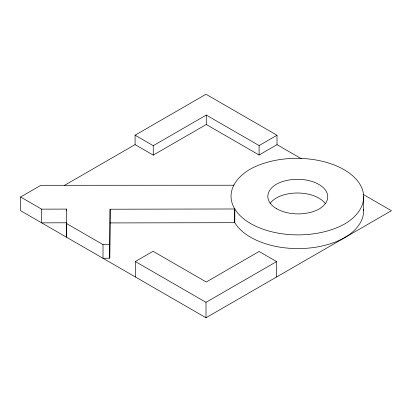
<?xml version="1.0" encoding="UTF-8"?>
<svg xmlns="http://www.w3.org/2000/svg" width="412" height="412" viewBox="0 0 412 412"><rect width="100%" height="100%" fill="white"/><g stroke="black" fill="none" stroke-linecap="round" stroke-linejoin="round"><path stroke-width="0.62" d="M66.538 223.412L66.399 237.152L66.548 209.09L41.638 209.157L20.6 197.008L20.6 210.712L206 317.75L391.4 210.712L362.987 194.304M66.399 223.453L103.005 244.584L103.005 258.283L109.746 258.19L110.107 209.219L234.794 208.982L234.794 222.681L235.365 223.598A66.945 38.651 0 0 0 346.059 236.838A66.971 38.666 0 0 0 363.616 209.27M109.746 258.19L110.107 209.219M344.623 237.714L346.059 236.838M20.6 197.008L40.87 185.302L233.82 185.235M64.282 185.488L135.079 144.617L135.079 135.198L206 94.25L277.008 135.244L277.008 144.669L301.388 158.738M135.079 135.198L153.249 145.688L206.273 115.072L259.112 145.58L277.008 135.244M135.079 144.617L153.249 155.108L206.273 124.491L259.112 155L277.008 144.669M135.316 276.941L135.316 261.527L153.068 251.279L206.278 281.999L259.117 251.495L276.591 261.579L276.591 276.993M135.316 261.527L206 302.336L276.591 261.579M103.005 244.584L109.746 244.491M66.548 222.789L41.638 222.856L41.638 209.157M110.107 222.923L234.794 222.681M363.662 196.776L363.662 210.475M259.112 145.58L259.112 155M234.387 208.982L234.387 222.686M206.273 115.072L206.273 124.491M206 302.336L206 317.75M153.249 145.688L153.249 155.108M66.548 209.09L66.548 210.336M325.259 203.543A30.282 17.484 0 0 0 276.05 198.126A30.297 17.495 0 0 0 270.045 203.538M234.006 184.87L233.419 186.033A66.945 38.651 0 0 0 234.649 208.755L235.365 209.893A66.945 38.651 0 0 0 346.059 223.139A66.971 38.666 0 0 0 343.304 169.25A66.971 38.666 0 0 0 249.919 169.337A66.945 38.651 0 0 0 234.006 184.87M276.699 208.776A30.297 17.495 0 0 0 318.878 209.152A30.282 17.484 0 0 0 318.878 184.427A30.282 17.484 0 0 0 276.05 184.427A30.297 17.495 0 0 0 276.699 208.776"/></g></svg>
